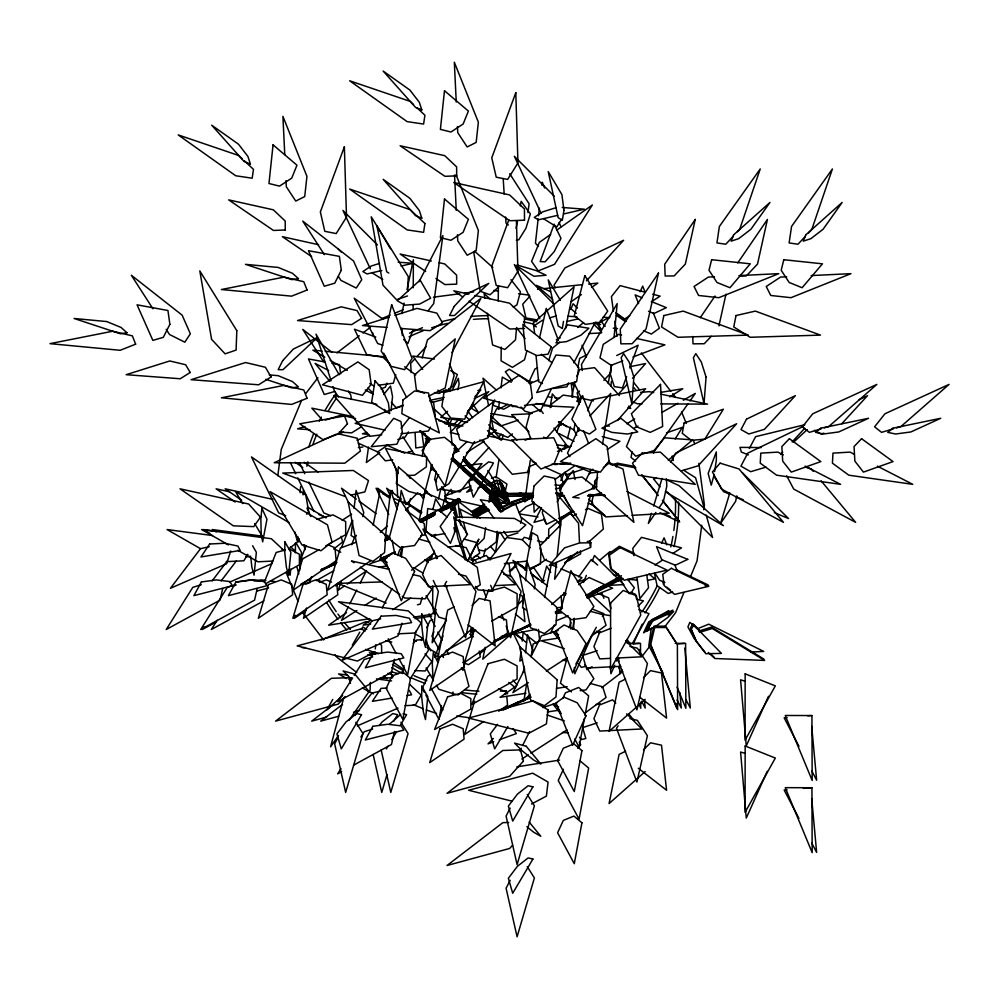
<?xml version="1.0" encoding="UTF-8"?>
<svg xmlns="http://www.w3.org/2000/svg" width="999" height="999" viewBox="0 0 999 999"><rect width="100%" height="100%" fill="white"/><g stroke="black" fill="none" stroke-linecap="round" stroke-linejoin="round"><path stroke-width="1.5" d="M573.701 629.42L573.713 618.618M295.392 552.809L295.442 543.169M413.111 309.615L413.136 304.932M413.236 287.774L413.386 259.703L406.98 289.635M498.226 301.111L498.401 285.689M501.223 347.065L501.073 360.826L512.412 367.357L524.525 359.74L526.91 350.786M548.551 538.261L548.763 529.058L557.529 521.915L559.49 523.938M589.984 545.941L590.109 541.371L587.25 541.433M370.342 682.417L370.092 690.084L349.026 720.341M407.692 291.483L408.241 276.561L371.241 216.783L382.992 285.19L396.528 299.712L407.53 295.954M594.368 488.773L594.78 480.981L597.802 477.51M597.514 471.915L596.353 489.073L633.89 522.34L623.001 468.981L609.115 463.161L603.321 467.544M425.836 532.442L427.697 508.603L439.685 510.776L447.29 517.207M497.165 531.318L496.266 541.957L484.652 550.961L478.484 550.062M551.286 407.142L551.548 404.096L563.149 395.092L577.035 397.115L579.058 404.508M516.558 327.535L515.509 339.835L504.907 349.45L492.607 344.98L487.362 313.286M385.114 540.871L388.611 539.148L388.686 538.199L387.849 537.737L385.214 539.035M433.816 512.45L435.214 513.211L435.077 514.797L422.015 521.653L433.641 515.559M459.403 520.966L459.528 519.53M480.194 514.797L480.332 513.211L478.933 512.45M484.24 504.507L480.432 506.643L482.017 505.794L483.553 506.63L483.391 508.379L481.818 509.228L485.701 507.23M556.53 613.049L560.027 611.326L560.114 610.377L559.278 609.914L555.319 611.863M606.505 586.975L606.643 585.389L605.244 584.627M432.792 585.926L432.629 606.043L434.09 614.048L438.386 591.445L433.304 580.431M611.5 365.209L610.789 372.914L603.846 380.332M614.048 337.5L617.17 303.634L581.455 364.535L582.28 370.554M290.759 569.105L290.147 575.199L288.711 569.979M299.625 570.629L301.473 552.322L296.204 543.106M391.046 410.676L392.545 396.503L390.484 386.089L383.653 394.505M452.097 509.69L452.385 506.855M452.834 502.609L453.134 499.775M403.134 673.226L403.971 665.546M436.426 558.678L436.763 555.619M435.826 609.178L432.18 642.757L446.441 620.454M352.772 520.491L351.111 535.514L355.02 537.899L356.393 535.389M354.096 508.466L356.094 490.434L363.736 512.45L362.862 516.658M391.845 493.444L392.182 490.434L393.194 493.369M400.037 500.961L401.198 490.434L405.794 503.646M538.161 218.806L535.439 243.182L538.436 246.491M538.511 215.759L539.36 208.142M541.908 185.277L542.257 182.23L544.667 187.974M524.038 594.168L522.539 607.692L526.436 610.089M525.524 580.644L527.509 562.624L535.164 584.627L534.29 588.836M523.364 672.352L524.038 666.345M525.524 652.822L527.509 634.802L533.129 650.936M559.403 527.584L560.414 518.431L568.593 512.887M556.468 562.474L554.62 579.245L570.067 556.343M557.142 556.381L561.201 519.792L570.554 513.449L578.521 523.276L579.507 542.357M375.299 648.938L375.811 644.717M421.416 640.509L421.753 637.699L415.347 633.99M499.375 401.648L498.451 409.328L507.892 404.32M501.011 387.837L502.297 377.085L511.251 382.267M520.941 651.835L519.842 661.051L522.539 659.615M522.215 641.083L523.314 631.88M527.959 212.637L529.095 203.808L509.727 173.726M277.809 475.686L281.268 449.388L301.573 400.362M701.76 525.212L697.065 560.801L690.496 576.66M703.796 509.74L704.407 505.094L698.9 463.311M368.506 447.065L366.371 462.512L379.745 452.622M401.348 556.905L402.634 547.639M463.586 456.93L471.391 465.896L471.191 467.32L502.572 494.78L502.947 492.207L500.686 491.346M468.369 462.712L481.143 474.912L480.931 476.486L479.395 476.91L478.171 475.849L488.349 484.927L489.697 486.113L491.383 485.639L491.62 483.903L490.284 482.729L503.009 493.631L501.386 495.529L500.074 495.492L498.913 493.369M525.187 498.788L524.762 501.885L529.62 498.289M525.824 494.155L529.67 466.358L535.439 464.036M572.777 629.083L574.275 618.269M610.789 386.064L611.438 381.431M485.639 527.684L484.115 538.461L477.035 545.491M508.641 503.271L508.978 500.911L507.317 496.116L506.768 500.187L507.804 504.145M425.399 434.178L424.513 435.177L423.364 433.254L424.787 433.628M464.46 468.119L464.26 469.542L462.874 469.917L489.81 494.405M474.488 476.848L474.263 478.421L472.727 478.833M528.284 474.15L530.294 460.264M714.597 471.628L716.358 460.052L716.308 451.923L708.166 473.426L711.251 485.152L714.16 474.525M503.371 510.152C499.238 515.809 497.44 503.996 503.034 508.179M498.663 532.242L495.492 552.135L490.497 546.416M550.112 407.679L552.322 393.918L557.305 399.625M496.041 477.872L499.013 459.44M502.235 439.485L502.984 434.877M526.873 682.504L523.901 700.923L530.144 694.168M531.093 656.405L533.079 644.118L538.411 641.495M608.266 383.566L610.002 372.814M602.559 444.08L610.739 393.419L589.934 415.921M563.498 321.416L562.325 328.571L558.154 325.899L548.239 279.87L560.389 300.337M611.513 364.672L610.052 373.339L614.298 386.588L622.452 387.887L626.623 376.511M632.042 451.748L631.043 457.48L635.564 460.989M542.832 510.052L542.32 512.862L546.453 524.325L555.881 519.817M508.416 503.946L508.978 500.911L508.141 498.688M516.096 228.409L517.507 220.891M520.304 205.869L521.141 201.348L530.357 213.936L525.936 228.284L518.756 239.822L516.308 240.135M415.821 631.218L407.642 674.824L399.026 658.803M441.496 705.731L438.936 719.367L425.886 695.117M452.497 695.117L453.071 692.095M525.124 570.417L532.192 532.717L537.437 535.689L541.008 549.338L540.384 564.048L529.283 568.681M593.181 495.479L591.558 504.133L605.756 516.908L627.422 515.634M584.427 718.431L579.07 747.002L574.762 738.998M584.989 715.421L588.661 695.866L578.621 687.474L565.372 692.869L562.774 698.476M299.325 538.848L298.751 541.87L297.777 536.538M575.062 423.701L573.876 429.732L576.71 435.302M373.127 525.249L379.52 493.981M419.155 520.779L424.937 492.495L455.656 505.519L450.999 509.64M485.202 647.277L482.767 659.178L511.875 633.391M565.546 328.559L574.063 286.863L533.304 322.977L534.64 333.429M571.778 397.04L574.825 382.155M577.859 367.257L579.695 358.329L586.126 355.169M544.555 597.427L551.248 564.672L556.83 567.032M401.86 313.586L404.096 303.109M653.646 453.246L654.308 450.224L664.56 437.799L692.644 439.91L668.231 460.289M436.338 471.453L434.54 479.657L436.551 481.68M593.681 488.923L595.179 482.092M718.918 325.899L725.961 294.23M736.825 495.854L735.576 501.461L720.529 523.476L729.819 492.944M438.449 499.2L440.809 488.748M539.46 338.261L546.216 308.366L558.391 340.347M222.69 588.536L220.055 600.124L166.221 629.507L192.77 587.387L201.249 584.69M257.205 588.536L254.57 600.124L200.737 629.507L227.285 587.387L235.764 584.69M394.443 659.265L391.483 672.302L337.65 701.685L352.585 677.984M394.443 731.443L391.483 744.48L353.796 765.047M653.558 627.572L649.924 643.306L676.847 708.279L676.822 703.646M457.754 389.735L459.128 384.016L458.316 378.284L452.01 390.522M505.157 491.57L506.955 484.09L495.829 476.635L491.471 478.296M422.077 455.981L427.135 436.725M432.13 464.535L423.164 498.613L419.892 493.556M432.904 509.203L435.639 498.826L442.17 508.953M434.515 537.35L435.302 534.39M442.32 507.717L444.655 498.826L452.01 510.214M483.441 556.281L485.389 548.876M464.922 662.974L462.974 670.379L461.338 667.856M471.94 636.313L473.501 630.381L471.053 628.458M529.12 539.61L532.629 526.273L521.615 517.582M564.647 449.138L565.821 444.692M567.382 438.773L570.491 426.923M542.382 582.38L546.665 566.083L550.749 572.415M589.547 473.813L590.709 469.368M590.709 494.58L582.529 525.686L559.64 490.259L567.482 478.983L582.03 476.998L593.056 485.689L592.27 488.648M567.07 658.004L560.439 683.191L571.465 691.882M343.644 698.126L330.594 746.815L338.499 735.464M502.285 506.868L495.504 495.104L492.719 493.456L491.096 493.893L489.473 496.703L489.935 498.301L499.488 510.751M520.879 494.655L521.266 493.181L504.52 493.494L504.483 495.991L505.494 496.828L507.767 495.991M520.566 523.251L521.69 519.118L515.859 504.695L512.774 504.27M395.779 374.675L393.356 383.191L378.296 385.252M494.605 399.825L493.056 405.232L503.621 409.253L511.688 404.832M422.19 597.377L420.254 604.108L417.42 604.795M502.897 510.814L500.624 511.638L499.225 509.465L500.624 507.28L502.897 508.116M507.729 495.804L505.519 496.378L504.095 494.655L505.494 492.47L507.767 493.306M386.938 774.774L381.755 792.419L373.151 754.495M422.115 358.029L427.51 339.847L480.869 298.414L451.935 352.585M400.137 554.807L402.547 546.703M302.797 558.216L293.194 590.172L336.139 560.789L334.977 547.764L328.384 544.979M295.279 615.347L294.405 618.269L305.856 610.439M306.506 608.016L303.421 618.269L337.774 594.767L336.85 584.34M340.921 581.455L338.311 590.172L344.618 585.851M474.225 630.394L464.622 662.349L507.554 632.979L506.406 619.942L498.489 616.608M474.662 701.123L464.622 734.527L483.566 721.565M408.941 503.983L410.589 498.501M651.448 513.299L648.351 523.476L655.868 512.462M653.658 506.018L662.062 478.396M548.701 360.627L552.559 348.089L559.727 342.195M230.719 550.998L226.623 563.723L170.429 588.299L200.549 548.651L209.228 546.703M272.64 560.901L271.728 563.723L229.595 582.155M402.135 623.176L398.052 635.901L341.858 660.476L371.978 620.841L380.656 618.893M397.627 555.519L399.588 550.087L401.885 546.965M430.669 559.602L432.629 554.158M569.055 627.709L571.016 622.265M532.892 497.664L513.873 504.657L501.86 511.188L499.65 510.614L499.65 508.304L512.087 501.723L532.854 494.78M503.284 509.465L501.86 511.188M629.757 367.982L638.099 345.229L616.733 355.519M508.853 219.805L491.77 266.109L496.228 285.452L507.629 287.7L517.944 271.253L516.408 220.854M412.999 329.882L407.867 343.531L403.646 339.423M264.285 582.292L276.174 552.459L284.915 550.087M305.969 546.103L300.349 560.189L319.018 549.675M309.39 582.292L311.663 576.61M341.496 547.502L352.16 520.741M351.636 544.692L354.445 537.649M443.069 636.001L434.577 657.317L438.611 655.057M473.464 628.146L471.778 632.367L475.774 630.119M484.69 599.962L488.049 591.508L504.445 587.075L517.107 593.756L517.107 606.843L491.783 621.103M387.013 383.129L385.352 387.212L381.006 388.936M570.766 309.453L573.089 303.771L577.434 308.092M472.052 563.411L473.164 560.689L486.201 555.494L490.559 559.802M556.793 431.818L559.565 425.012M632.217 432.53L626.46 446.59L635.701 456.143L655.144 450.224L688.174 403.521M583.466 582.454L586.363 575.362M592.157 561.176L594.467 555.494L623.851 584.615L607.305 585.439M683.928 592.519L675.574 612.712L665.122 626.336M587.599 410.726L592.245 399.612L645.604 388.723L617.382 420.567M425.237 446.141L428.571 438.286M530.082 465.684L527.247 472.365L512.312 474.275L483.429 441.658M576.848 376.261L579.695 369.58L594.617 367.669L619.38 395.616M568.668 382.904L566.92 386.8L552.822 388.536M591.995 635.464L574.837 673.763L574.313 667.607M614.747 665.247L610.926 673.763L610.277 666.071M616.645 661.001L617.919 658.154M621.865 669.505L619.954 673.763L619.293 666.071M633.291 643.968L642.182 624.113M768.493 696.291L746.265 745.941L740.584 679.819L745.029 681.168M767.232 771.315L746.265 818.119L740.584 752.01L745.029 753.346M640.147 291.708L642.682 286.114L644.917 291.72M578.896 427.934L567.482 453.121L569.905 456.668M560.826 480.444L563.998 473.451M545.504 540.621L546.778 537.824M661.525 543.419L664.06 537.824L666.857 544.855M528.471 382.979L534.964 368.968L537.612 367.894M426.785 627.697L430.032 620.691L432.692 619.617M433.866 631.892L431.918 636.101L439.098 649.45M422.265 688.386L427.972 676.061L430.631 674.974M550.511 633.291L554.408 624.899M563.424 769.255L558.229 780.456L579.07 819.18L588.661 768.056L579.745 760.589M438.636 474.662L435.527 481.281L437.525 490.472L448.788 483.853L474.55 441.546M430.369 427.135L428.496 431.019L400.986 433.728M551.161 389.21L544.305 403.421L524.438 405.382M585.601 480.781L589.335 473.026L598.501 472.115M482.892 486.076L483.566 484.715L495.891 496.066M348.401 606.63L341.458 620.491L356.905 610.526M349.8 603.858L356.743 590.009M360.214 583.079L366.471 570.616M450.237 422.502L452.172 418.656M382.23 608.016L391.958 588.623M524.7 669.118L512.887 692.669L528.321 682.704M530.944 656.643L541.371 635.864L558.141 630.406M519.83 750.998L521.216 748.226M522.614 745.454L529.557 731.593M501.948 511.575L502.897 509.702M561.101 495.716L561.65 494.655M467.445 561.088L478.858 539.123L467.857 561.438M447.564 422.452L449.625 418.431M491.833 591.021L511.063 553.496L472.639 563.973M541.57 507.592L534.015 522.34L544.355 519.517M419.056 281.706L442.882 235.552L433.716 303.534L428.171 310.764M338.062 737.287L334.653 743.868L345.666 792.419L362.962 733.591L355.844 722.265M540.284 411.026L543.031 405.719L573.863 407.23L546.116 438.611L543.656 437.1M510.164 808.141L506.081 816.046L517.095 864.61L534.39 805.768L527.272 794.455M510.164 880.331L506.081 888.223L517.095 936.787L534.39 877.946L527.272 866.633M670.791 462.237L675.611 453.121L736.675 423.738L698.039 465.859L681.281 470.866M749.362 448.464L755.606 436.65L804.782 424.725M573.788 362.824L595.329 322.128M557.167 501.91L562.262 492.594M575.911 663.935L596.328 627.272M602.385 616.408L603.896 613.698L592.407 609.103M618.756 668.006L620.267 665.297M632.367 643.568L649.013 613.698L638.96 609.677M332.742 699.45L326.91 709.827L342.669 695.554M352.31 645.154L359.777 632.167M361.263 629.57L362.762 626.972L366.72 629.445M247.515 554.52L243.868 560.789L226.348 561.65M630.769 593.718L634.303 587.712L627.547 579.295M393.706 721.253L397.59 714.672L392.782 713.561L382.08 721.952L379.37 725.536M386.401 748.9L387.949 746.265M391.845 739.685L396.503 731.78M400.387 725.199L406.605 714.672L403.009 713.835M507.879 726.523L494.667 748.9L490.309 733.915L497.564 724.35M615.609 465.671L617.12 463.136L635.139 466.57M616.395 467.033L617.906 464.498L635.926 467.932M446.353 423.663L447.864 421.203L433.916 408.878M675.199 438.936L682.379 427.322L666.495 432.917M561.538 219.33L556.78 226.96L543.743 218.868M336.501 562.412L321.241 570.042L335.926 563.786M321.753 570.254L321.616 569.343M456.418 500.511L457.904 498.551L459.19 498.801L460.464 501.173L459.965 502.385L457.567 502.734L456.293 500.362L457.03 499.525L459.253 498.988L460.164 499.812L459.727 502.01L445.729 509.228L459.727 502.01M203.971 626.873L202.31 629.507L215.772 622.152M217.133 620.292L211.326 629.507L263.823 600.861M354.233 675.361L364.198 659.565L372.677 656.867M340.959 768.593L337.65 773.863L341.683 771.653M360.876 737L364.198 731.743L372.677 729.045M467.045 412.987L473.588 402.672M410.139 678.87L428.484 650.187L426.261 639.435M408.454 431.93L405.045 437.162L397.777 439.647M521.266 493.181L519.48 493.181L518.518 494.655L519.48 496.116L521.266 496.116L505.519 496.378M523.938 497.102L523.064 498.439L511.126 503.196L499.225 509.465M533.291 493.319L532.417 494.655L504.095 494.655M556.53 494.393L560.839 494.592L561.463 493.656L555.756 493.331M247.802 554.383L246.066 556.967L250.599 556.218M446.69 581.43L445.042 583.903L465.497 637.687L475.974 591.358L465.959 576.023L458.479 574.225M618.119 725.786L616.458 728.259L636.925 782.042L647.402 735.714L637.387 720.379L629.907 718.581M700.274 317.645L715.034 296.016M737.749 262.937L767.432 219.443L757.517 264.073L747.327 274.862M659.215 507.579L663.398 501.461L666.82 486.051L666.408 478.871M689.959 400.999L695.316 393.419L683.304 400.249M453.446 510.102L455.244 507.579L457.48 517.345M578.696 576.86L591.258 559.527L597.677 565.072M490.147 495.779L489.473 496.703L499.038 509.465M212.163 580.869L227.223 561.051M221.191 580.869L236.251 561.051M471.64 478.608L468.931 482.192L473.289 497.177L493.494 462.949L488.686 461.85L477.984 470.229L473.464 476.211M355.032 715.321L371.978 693.019L380.656 691.071M389.298 724.35L400.624 714.497M305.619 393.756L317.969 377.659M642.307 656.043L649.912 646.141M489.572 559.69L506.793 537.537L522.202 539.697L530.244 547.789M615.834 466.096L617.744 463.636L610.239 464.485M522.265 539.785L524.2 537.337L531.605 539.285M401.086 428.246L409.515 417.594M530.019 384.078L531.893 381.705M510.289 571.453L517.782 561.975M387.849 537.737L386.988 538.199L388.923 538.161L387.749 539.61L390.497 538.236M445.217 496.565L450.099 490.546M666.221 613.748L668.806 610.614L648.738 621.853L643.581 632.829L648.101 629.695M435.789 609.665L431.793 614.298L413.474 617.195M577.697 748.239L580.694 744.767L579.245 742.195M448.613 426.323L450.624 424.038M474.825 396.753L480.869 389.922L477.822 390.547M618.381 394.23L627.459 383.991M632.492 378.309L645.604 363.524L630.357 366.633M529.882 296.228L522.727 304.171L525.961 317.944L537.612 320.005M345.117 696.515L338.249 704.095L275.612 721.128L331.406 678.309L349.013 677.697L350.499 683.316M512.612 845.204L509.677 848.451L447.04 865.496L502.834 822.664L508.703 822.464M586.438 280.869L623.626 240.284L564.897 267.944L553.995 285.252L555.219 287.887M780.656 454.47L782.741 452.197M792.145 441.958L804.67 428.296M841.782 423.713L867.544 395.641L859.165 399.662M414.81 358.928L410.651 363.424L411.151 372.577M416.883 356.68L426.248 346.553M472.277 465.571L488.923 447.564M498.276 437.437L501.398 434.053M578.496 403.097L580.581 400.849M413.299 643.269L416.233 640.097L423.389 639.622M733.229 236.288L725.761 244.243L716.945 242.919L719.38 226.461L760.227 168.956L739.635 229.483L737.499 231.756M805.419 236.288L797.951 244.243L789.123 242.919L791.558 226.461L832.404 168.956L811.812 229.483L808.616 232.892M711.251 336.338L704.245 343.743L693.019 343.831L692.732 336.463M606.168 464.922L609.14 461.813L612.287 465.134M470.891 487.824L466.658 492.145L472.315 490.097M493.331 738.473L488.036 743.868L493.693 741.807M668.131 614.972L672.889 610.152L651.922 619.592L645.816 630.069L649.412 628.021M405.981 504.595L417.844 492.619M539.572 506.768L534.178 512.212L533.653 501.685M560.064 486.101L563.299 482.829L560.414 475.586M540.309 545.554L560.801 524.875M491.808 483.166L493.906 481.068L496.765 480.294L499.587 481.118L501.673 483.204L506.181 492.532M492.957 485.876L494.905 483.928L497.564 483.216L500.199 483.978L502.147 485.926L504.982 497.365L503.883 502.035L497.589 497.752L498.464 496.003L496.128 492.345L492.145 492.307M497.19 491.146L495.367 492.969L493.918 488.711M504.408 502.547L506.768 500.187L505.007 496.016M451.56 431.031L461.663 420.991M472.065 605.469L479.145 598.438L490.072 600.836L495.167 645.903L468.094 624.85M518.181 604.47L524.25 598.438M637.936 606.331L643.456 600.836L636.625 599.338M643.493 677.647L650.561 670.616L661.5 673.014L666.595 718.081L639.522 697.027M643.493 749.824L650.561 742.794L661.5 745.192L666.595 790.259L638.286 768.256M458.841 419.655L454.408 423.801L450.799 423.788M467.732 411.351L488.811 391.633L474.125 398.676M453.359 454.283L467.07 441.57M793.506 442.282L807.217 429.595M498.513 287.113L490.022 294.792L480.182 291.221L473.651 251.686M380.257 532.342L387.25 526.148M405.881 509.64L410.539 505.519L393.781 498.414M576.635 401.273L580.132 398.176M472.589 628.234L437.649 659.178L447.689 610.052L454.12 606.893M564.922 563.086L577.734 551.735M588.211 542.457L603.359 529.045L601.448 514.11L588.074 508.429L585.501 509.69M479.557 654.02L485.389 648.863M551.685 604.52L565.659 592.145M577.31 581.83L581.967 577.697L561.026 568.818M645.179 699.387L609.078 731.368L619.118 682.23L625.549 679.07M645.179 771.565L609.078 803.546L619.118 754.407L625.549 751.248M447.577 411.313L440.721 417.307L462.137 420.729M519.218 512.699L526.073 506.718L533.891 503.234M599.912 560.077L609.927 551.648M577.647 327.46L583.628 322.552M288.636 549L297.527 541.995L294.855 531.992M333.753 549L342.645 541.995L341.121 536.276M457.842 695.104L468.956 686.35L464.373 669.205M336.975 352.897L359.265 335.789M362.974 332.942L370.404 327.247M333.541 704.37L311.7 721.128L326.611 717.07M342.557 704.37L320.729 721.128L338.624 716.258M601.735 687.687L622.789 671.54M349.126 679.482L351.411 677.734M512.412 433.878L507.779 437.387L493.893 431.568M579.52 391.133L577.085 392.932L580.057 402.272M411.526 570.179L434.64 553.121L433.791 550.449M555.157 479.433L561.238 474.937M471.228 559.403L479.745 553.121L476.348 542.445L463.973 539.085M591.47 636.076L606.056 625.299L602.672 614.635L590.284 611.263M585.389 712.749L606.056 697.477L602.672 686.812L590.284 683.453M429.67 558.653L431.98 556.992M592.907 469.193L589.447 471.703L576.361 466.146M489.597 484.04L488.349 484.927L500.349 495.129L502.572 494.78M550.686 234.403L539.323 242.42L531.593 261.363L538.236 270.904L554.57 264.31L592.357 204.982L557.005 229.945M490.721 497.752L489.935 498.301L499.975 511.238M381.118 558.878L395.08 552.435M346.491 612.674L328.584 625.187L369.792 618.656M370.779 619.817L363.099 625.187L370.729 623.975M516.645 685.751L500.012 697.364L525.961 693.244M571.278 301.611L581.406 294.543M591.533 287.475L597.852 283.067L588.586 284.016M370.654 560.789L327.709 590.172L340.372 548.051L356.306 542.207M335.602 585.851L340.647 582.392M347.153 584.128L366.096 571.166M498.726 711.201L507.554 705.157L506.793 696.465M388.099 444.83L377.672 451.935L358.316 443.169M566.296 446.353L561.55 449.587L557.355 447.677M574.587 465.909L561.55 474.787L544.767 467.182M542.107 582.017L544.48 580.407M578.683 584.64L589.11 577.534L612.612 588.174L587.35 598.214M542.682 320.142L534.278 325.674L536.363 326.885M306.506 514.123L308.866 512.574L305.806 495.079L251.498 456.943L278.634 512.874L285.714 515.734M342.145 520.317L351.611 514.123M474.375 588.623L480.294 584.752L477.222 567.257L422.927 529.12L437.175 558.478M629.732 315.759L624.675 319.031L615.908 312.924M651.248 301.86L660.102 296.141L652.697 294.193M487.462 436.026L496.328 430.307L490.397 428.746M466.508 452.734L484.215 441.283L479.77 440.122M364.623 605.544L376.198 598.064M607.305 449.463L619.967 441.283L602.185 436.613M392.707 609.69L410.726 598.064M509.14 571.016L516.733 566.108M530.032 569.929L546.478 559.303M654.919 565.022L662.512 560.114M672.627 553.583L681.48 547.864L641.483 537.337L632.792 548.351L633.791 555.631M546.341 671.078L566.933 657.779M521.89 759.04L528.321 754.882M530.894 753.221L566.933 729.957M513.311 307.143L516.945 304.857L520.429 291.733L510.951 279.72M361.613 426.623L351.636 432.892L339.273 431.968M626.848 423.813L634.652 418.918M669.742 396.89L682.742 388.723L661.388 392.27M500.661 511.188L512.087 504.657L532.854 497.24M419.543 520.342L458.091 498.963M633.94 428.309L637.936 426.036M661.962 412.375L677.971 403.284M585.689 595.516L621.403 575.699M325.686 545.929L345.691 534.665L345.679 521.578L333.017 514.897L316.633 519.33M265.834 583.628L299.413 564.722L299.413 554.258L289.285 548.913M300.587 584.378L311.326 578.334M385.464 537.662L388.136 536.163M316.321 580.606L333.791 570.766M445.329 651.273L470.841 636.9L470.841 629.42M484.715 504.283L471.128 511.763M488.773 501.998L491.483 500.474M457.03 499.525L444.343 506.643L445.916 505.794L447.465 506.63L447.302 508.379L440.509 511.938M489.323 501.66L491.858 500.237M619.58 576.685L615.771 578.821L617.345 577.971L618.893 578.808L618.731 580.556L617.157 581.406L622.327 578.746M419.43 521.753L435.214 513.211M586.85 596.141L621.428 577.447M432.392 513.224L420.879 519.542L422.177 518.856L423.439 519.53L423.314 520.966L420.641 522.402M473.663 515.322L477.497 513.224M603.808 585.402L592.307 591.72L593.606 591.033L594.867 591.708L594.742 593.144L586.738 597.452M473.751 515.297L487 508.016M499.512 492.107L501.723 491.745M564.722 562.587L580.631 553.883L580.444 550.836M503.958 497.914L504.982 497.365L501.673 483.204L506.081 493.344M439.298 511.013L460.164 499.812M380.519 559.902L389.473 555.731M472.664 512.475L483.553 506.63M475.099 516.021L488.499 508.828M530.419 624.612L494.18 641.008M493.981 641.62L530.357 625.337M555.357 612.787L560.352 610.339L558.416 610.377L559.278 609.914M518.768 701.723L501.248 709.902L530.419 696.79M586.738 669.63L592.132 666.72M374.975 651.748L357.442 661.051L297.153 645.878L361.276 628.808L365.11 631.031M531.568 803.983L546.391 796.103L548.064 782.055L532.704 773.164L468.568 790.246L512.287 801.235M499.188 407.48L496.603 408.866L491.058 420.242L500.761 426.036L518.194 420.142M472.527 514.085L486.163 506.955M477.572 516.158L489.498 509.927M593.443 593.843L622.877 578.433M610.002 317.045L597.827 323.414L600.624 324.613M510.039 570.891L512.749 569.467M558.416 610.377L562.499 608.241M445.941 389.897L438.986 393.444L434.453 392.557M450.112 387.774L452.884 386.363L457.33 374.513L450.724 370.641M504.532 506.393L500.661 507.729M429.757 395.604L445.192 388.024L455.244 338.886L414.473 375L416.383 389.935L424.413 393.331M556.306 339.797L560.164 337.899M386.426 539.385L388.923 538.161M572.639 516.008L576.498 514.11M384.702 540.122L388.686 538.199M556.131 612.312L560.114 610.377M803.296 426.411L747.789 453.121L740.908 466.146L750.674 471.703L766.021 467.107M384.627 541.046L388.611 539.148M395.167 551.785L380.032 558.978M558.578 518.531L572.065 512.075L558.603 495.891M530.506 623.963L515.584 631.668L530.119 624.875M556.043 613.224L560.027 611.326M530.506 696.141L504.483 708.978M566.308 561.326L570.454 559.378L570.304 556.368M527.347 698.351L530.119 697.052M380.719 558.616L383.429 557.355M381.543 558.878L389.335 555.257M494.393 640.896L518.768 629.532M525.973 699L515.584 703.845L531.081 697.215M321.353 569.492L336.875 562.262M530.357 697.514L505.681 708.878M383.354 558.603L386.113 557.33M589.847 495.204L587.574 495.866L602.222 495.204L589.035 494.542M518.693 630.794L531.081 625.037M335.976 434.265L274.201 462.724L344.792 463.199L360.402 451.098L357.18 438.211L337.387 433.616M322.128 569.555L335.689 563.299L321.241 570.042M379.92 559.54L383.991 557.667L381.218 559.54M493.556 641.733L519.33 629.845L493.444 642.282M503.046 709.54L519.33 702.022L503.109 710.077M322.028 570.104L335.614 563.898M596.728 486.763L572.752 497.327L579.158 498.039M357.305 725.898L398.052 708.091M381.556 318.693L390.197 315.11M394.53 313.311L403.184 309.727M321.129 640.009L365.834 621.653L368.843 622.052M530.594 383.254L538.886 379.87M556.343 620.691L568.281 615.834M697.727 628.658L708.728 624.175L763.673 651.423L751.236 652.035M356.98 440.184L369.618 435.164M558.853 425.686L563.061 424.013M525.037 440.234L530.656 438.012M557.442 451.448L571.49 445.879M474.288 556.643L477.185 555.494L480.444 558.728M563.461 594.805L566.271 593.693M611.063 628.246L599.475 632.866L593.93 646.465L599.775 658.89L610.302 658.366M515.172 501.211L532.892 495.167M452.397 459.016L453.509 458.578M403.134 405.157L355.169 423.401L385.065 430.157M339.148 433.791L343.506 432.13M622.739 360.889L611.113 365.309L599.987 357.854L603.234 344.38L618.568 334.378L621.553 335.052M632.916 357.018L664.897 344.855L636.5 338.424M444.955 495.991L471.116 486.038M305.944 584.053L310.19 582.492M320.629 581.98L326.298 579.907L331.568 582.117M477.972 488.036L493.543 482.38M499.363 739.76L516.346 733.591L513.174 728.558M403.409 405.631L396.528 407.979L391.321 402.397M583.94 468.881L566.296 474.787L564.922 472.252M601.423 492.819L590.546 496.003M628.383 579.957L631.268 579.008M672.602 592.032L668.244 593.468L657.105 585.701L654.682 574.512M369.942 563.686L386.713 558.229M542.769 707.592L556.743 703.046M578.409 581.693L585.402 579.432M583.241 655.232L597.215 650.711M583.241 727.409L597.215 722.889M385.527 356.318L382.58 357.267L366.695 354.595L354.47 329.22L375.799 337.05M233.092 586.038L235.926 585.139M517.957 532.879L507.292 536.263L503.696 531.406M556.368 207.567L542.682 211.875L534.278 217.395L538.449 219.817L557.679 215.347M379.47 263.424L371.253 266.009L362.849 271.528L367.02 273.951L381.818 270.517M388.986 317.22L362.462 325.562L387.025 327.41M394.88 315.359L416.983 308.404L436.825 313.124L442.507 322.814L430.032 330.657L400.849 328.459M549.525 317.982L556.368 315.834M304.845 426.536L297.577 428.821L309.927 429.757M325.199 420.129L341.196 415.097L355.632 418.519M366.883 432.442L362.462 433.841L368.594 434.303M698.701 631.081L711.475 627.135L763.835 659.065M699.487 632.442L712.262 628.496L764.622 660.426L714.872 658.503L708.303 652.509M821.328 428.771L809.39 432.367L802.409 426.823L812.749 413.786L876.872 384.403L828.783 426.523L824.3 427.872M893.506 428.771L881.568 432.367L874.587 426.823L884.927 413.786L949.05 384.403L900.961 426.523L896.49 427.872M823.838 433.154L821.003 434.016L814.485 430.307M334.727 391.483L324.275 394.505L308.491 358.966L324.663 361.938M656.393 478.196L653.558 478.983L660.027 486.875M463.061 459.952L468.706 466.733L469.805 467.694L471.191 467.32L463.411 458.216M432.43 402.36L442.782 399.55M569.48 512.662L573.913 511.451M353.534 712.2L359.503 710.576M453.071 461.038L454.295 460.714L454.483 459.44L495.516 494.967M533.541 495.604L523.064 498.439L523.938 499.762L525.561 499.762L524.4 499.163M491.121 499.488L492.182 499.213M256.78 591.058L268.619 587.999M705.082 585.639L708.066 584.927L676.098 569.605M563.611 213.973L584.328 209.166L562.175 207.467M401.061 266.046L412.899 263.299L398.126 262.163M566.57 321.553L578.409 318.806M350.686 495.154L364.897 491.908L368.494 480.581L353.284 470.467L282.742 473.076L345.005 496.453M430.557 400.187L444.28 397.39M501.161 636.438L536.226 629.283M647.539 580.369L654.994 578.896L648.975 574.013M431.418 535.901L444.767 533.603M391.995 698.064L372.39 701.323L381.056 688.361L387.063 688.061M407.068 695.554L411.6 694.804L409.353 690.421M384.99 535.801L387.762 535.364M420.891 535.589L425.062 534.927L424.238 523.651L405.706 510.027M431.493 535.589L435.651 534.927M556.418 607.991L561.962 607.105L561.151 595.829M414.91 618.656L431.705 615.996M556.493 688.411L567.17 686.713M516.795 766.882L559.54 760.102M555.494 488.761L561.026 487.912M378.833 567.17L386.413 566.008M425.824 559.989L428.858 559.527M470.941 559.989L473.976 559.527L476.111 561.376M559.353 637.961L541.158 640.746L564.373 648.738M594.218 632.642L600.287 631.718M547.227 711.987L559.353 710.139M595.741 704.582L600.287 703.895M408.116 451.91L412.487 451.323M448.064 547.127L459.702 545.529L467.544 534.253L458.553 520.342M237.5 581.955L252.372 579.907L261.376 580.993M253.958 580.931L261.401 579.907L265.896 580.444M555.894 613.573L561.713 612.774M580.194 690.684L586.013 689.884L593.856 678.608L584.865 664.697M433.466 297.19L459.765 293.731M464.41 293.119L473.688 291.895M381.73 434.79L369.78 436.313L333.678 395.554L376.848 404.383M358.404 447.589L362.887 447.015M392.782 459.877L385.314 460.826L377.06 451.511M487.937 558.379L490.759 558.029M457.967 466.346L482.005 463.636L459.99 491.933L444.58 489.772L441.57 486.738M504.32 563.636L526.848 561.088M537.562 289.273L540.646 288.948M543.743 288.636L582.392 284.653M551.635 464.31L570.641 463.149M512.212 406.593L516.795 406.143M464.66 422.202L467.719 421.903M654.17 627.971L651.273 628.209L648.813 645.654L662.936 672.777M633.391 643.893L639.298 643.393M678.508 643.893L684.415 643.393M787.1 717.582L784.153 717.831L798.975 746.315M807.779 715.821L810.726 715.571M787.1 789.759L784.153 790.009L798.975 818.493M803.346 788.386L810.726 787.749M640.534 392.382L649.25 391.645L653.733 392.607M632.067 515.359L669.205 513.174L626.96 491.508M560.289 464.273L570.554 463.736M588.923 333.566L600.961 332.967M531.156 413.723L511.6 414.697L529.008 431.955M494.517 585.664L515.584 584.615L501.436 570.591M616.321 658.066L641.895 656.793L625.574 640.609M586.238 668.056L620.841 666.333M714.497 276.785L708.378 277.073L694.055 286.501L698.588 295.479L718.793 297.69L778.795 273.651L738.985 275.587M786.675 276.785L780.556 277.073L766.233 286.501L770.778 295.479L790.971 297.69L850.973 273.651L811.176 275.587M272.552 561.076L257.954 561.8L237.824 550.274M397.777 633.828L415.297 632.979L421.128 622.926L408.254 610.913L338.524 601.735L372.053 620.928M405.082 705.656L415.297 705.157L421.128 695.104L409.328 684.09M407.142 475.536L414.61 475.199L426.348 466.87L426.623 456.768L385.564 448.439L398.264 473.139M302.372 647.702L305.419 647.552M524.5 328.446L509.765 328.996L469.055 301.223M380.706 677.859L385.102 677.697M379.458 678.209L392.657 677.747M554.482 464.523L557.355 464.423M382.33 581.905L337.824 583.379L386.163 603.071M526.935 381.056L530.007 380.994M519.48 496.116L533.291 495.979M559.802 495.716L564.223 495.679M589.835 495.417L594.492 495.367M605.257 495.704L600.324 495.204L603.733 494.68M740.321 275.986L746.303 275.936M505.519 492.919L506.73 492.919M588.598 495.204L604.907 495.204M513.873 501.723L512.087 501.723L511.126 503.196L512.087 504.657L513.873 504.657L513.823 503.683M653.895 626.148L665.509 626.173L676.598 643.368M675.237 643.344L685.614 643.368L685.863 708.279L677.085 687.1M627.172 643.344L640.509 643.368L640.546 654.195M642.12 403.783L637.437 403.758L633.341 402.21M660.826 403.883L707.617 404.133L661.226 394.218M761.363 447.577L739.959 447.365L741.395 452.085L748.401 454.895M519.48 493.181L533.404 493.306M455.656 517.057L514.46 518.431L525.836 524.887L518.868 531.206L498.476 532.942L455.307 519.605M502.622 502.547L505.457 501.023L504.308 498.801M458.666 502.572L456.593 501.723M564.472 495.641L561.463 495.529L560.839 494.592M559.79 495.429L562.599 495.529M414.985 670.591L425.199 670.978L431.893 661.475L425.025 653.846M562.499 660.327L566.87 660.576M562.499 732.504L568.331 732.829M555.556 493.256L562.599 493.656M605.194 425.774L609.477 426.061M603.084 317.232L609.278 317.682M425.424 438.573L428.496 438.811M568.081 316.183L576.947 316.87M554.77 484.94L562.362 485.576M490.309 590.896L478.146 589.872L475.449 586.388M322.115 351.011L312.887 350.162L324.8 357.142M325.199 351.286L382.155 356.531L389.585 363.474M269.28 374.862L278.197 375.699L292.507 381.593L298.439 386.9L291.808 387.899L265.771 379.308M613.261 328.184L617.519 328.634M628.983 579.308L637.487 580.207M270.392 580.993L274.887 581.543M493.806 290.472L498.451 291.084M518.568 293.731L529.408 295.155M262.238 536.138L212.213 529.557L216.234 531.855M215.309 531.156L203.184 529.557L209.89 533.391M212.575 535.539L167.095 529.557L200.624 548.751M347.615 675.112L338.524 673.913L346.566 678.521M376.423 678.895L391.583 680.893M436.551 713.398L426.248 710.002M456.668 716.046L470.604 717.881M434.415 359.041L412.787 356.056L422.677 369.43M548.738 396.953L551.835 397.377M554.92 397.814L559.552 398.451M556.655 444.78L567.469 446.266L553.995 428.022M492.694 501.486L480.344 499.787L493.818 518.019M500.424 502.559L509.69 503.833M438.836 420.729L462.924 426.073M536.201 403.509L551.361 405.919M519.605 513.948L537.962 516.883M490.771 413.574L515.334 417.532M602.559 614.41L610.227 615.646M516.908 264.96L536.126 270.554L546.078 275.262L534.003 276.273L516.87 266.071M332.018 363.286L339.373 364.635L340.659 373.863M502.684 502.734L505.082 502.385L505.581 501.173L504.37 498.988M583.079 398.688L593.506 400.824M627.747 407.829L630.731 408.429L628.671 406.106M488.124 435.951L513.436 441.121M353.534 416.683L311.838 408.154L322.153 419.805M455.794 545.529L466.208 547.664L473.164 561.813M431.356 260.964L400.112 254.021L425.699 271.478M438.798 262.625L444.755 263.948L456.618 275.15L456.68 284.141L444.892 284.578L435.939 278.471M318.556 244.718L282.367 236.676L311.626 256.631M468.881 294.156L453.796 290.809L462.699 296.878M474.912 295.492L509.59 303.209L524.425 317.207L524.475 325.637M272.902 499.4L225.125 488.811L241.633 500.274M229.545 491.783L216.109 488.811L235.14 502.035M388.761 569.255L351.436 560.988L353.983 562.749M412.649 574.55L420.117 576.211L431.893 589.298L425.199 598.801L404.757 598.014L402.222 596.253M385.776 640.784L391.745 642.095M445.03 497.764L456.993 500.474M459.977 501.148L482.392 506.218M593.468 323.226L597.964 324.3L601.298 329.408M613.361 574.575L619.343 576.023L621.853 579.857M503.596 574.225L511.076 576.023L521.078 591.358L510.601 637.687L506.181 626.061M629.907 646.403L637.387 648.201L647.402 663.536L636.925 709.864L617.02 657.542M444.443 423.439L459.465 427.147M369.393 652.709L375.424 654.22M367.907 654.607L372.427 655.744M645.292 292.245L620.104 285.614L611.413 296.628L613.398 311.188M460.764 420.941L466.695 422.502M450.149 432.317L459.028 434.665M537.524 540.846L543.456 542.407M488.499 589.735L491.458 590.521M418.856 539.085L429.87 542.082M391.171 671.715L398.476 673.713M387.999 673.314L390.921 674.113L392.857 676.485M532.317 413.299L524.837 411.176L520.929 407.005M806.867 467.632L811.25 468.981L813.223 471.353M303.534 544.93L306.443 545.829M282.043 549.4L284.952 550.299M446.166 619.343L438.861 617.107L426.098 595.766M456.381 694.655L438.861 689.285L436.476 685.289M365.534 649.412L378.746 653.671M382.892 345.242L377.672 343.519L354.17 298.177L382.879 319.18M546.965 714.922L564.373 720.916M698.763 581.343L701.648 582.429M494.617 494.18L495.841 494.655L496.053 495.954M630.282 592.257L635.539 594.355L636.563 598.813M330.819 515.734L323.751 512.874L308.828 482.105M318.968 514.597L326.049 517.457M462.799 662.387L468.456 664.685L480.294 656.93L479.27 651.098M642.232 297.814L635.139 294.917L638.598 303.609M652.172 301.86L666.358 307.655L653.933 313.499L648.501 311.276M556.668 564.672L544.43 559.665L539.81 548.089M564.76 444.705L569.018 446.453M729.158 493.943L723.513 491.608L714.185 476.66M736.226 496.878L743.281 499.8M774.362 512.662L788.498 518.518L742.419 472.789M413.274 704.632L423.364 708.815M597.439 593.206L608.641 597.902L610.826 608.566M317.27 579.907L322.552 582.117M498.489 688.786L506.406 692.12M643.493 330.744L651.336 334.066L659.402 328.234L653.271 312.787M664.872 582.467L659.64 580.244L654.795 573.126M440.709 488.886L444.73 490.584L446.253 502.534M382.617 493.668L389.598 496.64M429.707 400.961L433.603 402.697L435.339 416.795M588.124 503.084L593.319 505.407M532.18 461.476L536.376 463.386M386.463 444.93L404.657 453.159M666.196 514.672L670.429 516.645M659.914 512.724L679.695 521.977L663.161 501.56M665.908 479.483L679.083 485.689L723.388 525.686L665.496 491.833M634.552 553.546L619.38 546.278L608.666 553.783L610.451 567.994L618.743 574.912M542.482 383.554L538.611 381.693L536.051 355.706M436.014 418.469L450.237 425.312L452.185 445.179M506.618 563.111L509.203 564.36L510.402 576.585M519.855 594.767L522.377 595.978L523.126 603.533M558.616 634.727L553.021 632.017L560.576 641.445M387.187 562.537L381.593 559.84L389.148 569.268M558.616 706.905L553.021 704.195L560.576 713.636M558.429 421.903L574.512 430.144M477.31 517.969L459.89 509.04L462.3 517.907M854.182 454.22L850.087 452.122L832.979 453.121L832.417 463.161L848.8 475.187L912.786 484.353L877.347 466.133M783.366 454.92L777.909 452.122L760.801 453.121L760.239 463.161L776.623 475.187L840.609 484.353L805.169 466.133M559.115 433.653L574.075 441.358M334.39 548.913L340.721 552.247M328.671 370.567L315.097 363.386L329.832 381.306M365.297 389.947L373.426 394.243M550.437 291.571L536.351 285.327L552.609 299.35M362.312 687.899L369.38 691.92L354.832 674.113L343.132 670.928L350.874 678.758M228.446 544.905L201.611 529.557L271.353 538.723L284.228 550.749M368.032 690.796L373.401 693.868M501.873 506.893L495.891 496.54L495.616 494.343L504.695 499.7L503.883 497.527L496.128 492.345L494.318 493.918L502.547 507.692M413.636 567.619L422.977 573.039M444.343 585.414L447.015 586.962M307.355 507.042L326.049 517.882M288.948 522.514L235.527 491.57L242.707 503.583M413.636 639.797L416.308 641.346M426.985 647.539L437.674 653.721M330.095 360.252L347.302 370.342M369.805 383.541L373.776 385.864M496.478 493.144L494.155 491.77L492.719 493.456L501.261 507.242M470.679 407.879L478.583 412.674L473.439 404.982M529.857 381.805L509.19 369.243L505.369 371.765L512.15 380.994M389.535 537.899L385.626 535.514L390.609 490.434L397.24 509.515M372.315 273.002L382.742 279.483M683.903 470.404L695.554 477.697L704.482 509.09M409.428 504.395L421.878 512.187M559.215 421.878L566.945 426.785M388.811 273.102L386.725 271.765L376.81 225.737L390.484 248.763M488.961 498.938L491.446 500.574M360.327 567.157L399.675 594.492M393.331 662.262L403.484 669.318M616.408 315.322L625.174 321.416M517.494 562.912L526.261 569.005M304.195 462.262L318.082 472.015M295.167 462.262L302.747 467.582M469.655 634.115L473.439 636.775M404.57 366.758L415.721 374.912M526.548 570.392L512.962 560.402L521.028 576.96M531.493 574.025L547.552 585.839M401.473 499.125L386.65 488.224L390.01 495.117M403.946 500.936L421.241 513.661M389.985 497.302L377.622 488.224L379.645 492.357M389.647 498.214L376.049 488.224L388.823 514.435M394.58 501.848L398.289 504.57M356.356 499.125L341.533 488.224L348.926 503.396M358.828 500.936L376.136 513.661M526.548 642.569L512.962 632.579L521.028 649.138M498.563 501.011L500.998 502.809M356.78 672.489L336.975 657.28L335.077 654.807M508.366 224.975L506.018 223.152L505.631 217.033M574.962 386.438L571.278 383.566L572.802 397.09M459.203 501.998L480.132 518.269M521.828 631.555L536.588 643.031M514.035 632.504L522.639 639.21M502.634 492.532L479.92 473.838L481.143 474.912M331.793 352.185L302.759 329.37L323.501 361.588M541.371 354.283L552.035 362.712M420.217 431.168L430.881 439.597M431.456 468.593L436.201 472.34M515.434 614.16L524.912 621.653L523.576 608.066M487.45 430.694L494.305 436.176L501.373 440.197L488.761 424.762M508.828 682.417L515.696 687.899M526.873 826.772L533.741 832.254L540.809 836.275L529.17 822.027M616.77 313.499L626.385 321.316M502.822 486.575L502.297 486.151L503.009 488.911M520.866 565.222L525.674 569.13M530.481 573.039L537.699 578.896M666.87 587.212L670.354 590.109M700.299 631.281L689.847 622.34L687.924 626.873L694.33 638.861L696.365 641.071M424.85 559.677L428.196 562.549M569.88 307.817L576.286 313.361M452.36 457.604L463.361 467.145M465.084 415.921L469.717 419.98M459.09 451.311L453.808 444.942L458.154 450.499M470.292 464.935L471.391 465.896M500.349 495.129L499.075 493.244M532.504 404.558L540.447 411.551M424.575 490.184L431.493 496.253M496.653 390.309L483.004 378.209L488.598 405.656M596.778 631.093L599.063 633.116M424.001 529.395L430.819 535.452M483.566 484.715L484.902 485.901L484.652 487.637L482.967 488.099L481.63 486.913L490.184 494.792M420.904 431.081L430.544 439.635M452.185 458.828L492.207 494.343M474.537 251.174L492.807 267.47M489.785 298.701L484.128 293.656L484.877 298.189M489.697 486.113L468.706 466.733L467.42 463.798L471.54 467.869M591.87 503.758L604.969 515.546M419.63 430.769L429.682 439.872M450.986 459.153L471.503 477.759M710.801 654.145L714.085 657.142M450.586 441.983L454.67 445.691M491.071 416.196L516.958 440.109M592.332 595.591L610.339 612.237M290.522 546.74L294.817 550.749M413.561 104.57L410.152 101.374L349.638 80.782L407.142 121.628L423.601 124.063L424.912 115.247L416.97 107.78M242.133 158.704L238.736 155.507L178.209 134.915L235.714 175.762L252.173 178.197L253.484 169.38L244.405 160.839M338.162 249.063L341.346 252.073M588.611 499.088L592.869 503.134M593.756 324.263L601.373 331.805M367.969 388.087L372.315 392.407M616.233 658.628L618.406 660.789M615.784 703.084L612.512 699.849L599.475 705.044L593.93 718.643L599.775 731.068L641.895 728.97L626.66 713.873M554.32 196.254L514.36 156.306L541.133 213.299M554.32 304.533L514.36 264.573L539.822 318.793M377.497 244.992L342.944 210.439L370.354 268.831M666.795 491.583L712.562 537.487L706.181 515.072M390.184 672.876L393.082 675.811M384.066 675.811L386.963 678.758M701.398 632.379L692.831 623.651L690.521 628.009L695.853 640.509L705.069 652.359M463.561 457.167L466.446 460.489M463.124 459.702L469.805 467.694M821.116 480.831L855.631 522.34L793.706 489.073L786.725 475.874M513.061 680.044L516.945 684.79M641.957 474.975L657.517 494.193M662.374 500.199L678.908 520.616M641.77 475.137L658.304 495.554M569.767 512.087L573.314 516.458M600.362 320.367L605.194 326.373M626.91 639.46L630.769 644.268M628.846 714.035L633.666 720.054M578.533 663.86L581.368 667.394L585.826 666.333L582.604 655.344M579.482 737.225L581.368 739.585L585.826 738.511L582.604 727.522M516.67 327.859L525.124 338.574M454.52 446.803L458.042 451.373M641.358 352.897L670.816 391.283M672.714 393.756L675.574 397.477M455.619 448.901L457.23 451.011M302.772 612.712L323.676 639.947M454.308 448.251L456.893 451.685M454.283 448.613L456.83 452.023M559.24 422.427L561.026 424.862M543.219 413.436L540.521 409.79L529.845 413.174L526.111 426.935L530.781 438.474M437.937 390.109L439.735 392.532L450.412 389.148L454.145 375.387L449.475 363.848M489.91 495.079L499.463 508.154M467.632 410.676L472.614 417.769M338.536 396.915L334.378 390.934L332.967 386.563M379.932 643.219L381.581 645.629L381.668 653.121M560.177 449.225L561.8 451.598M533.466 567.207L542.345 580.244M629.283 593.756L623.076 584.34L618.156 573.863M564.547 472.639L567.819 477.709M563.823 592.657L565.459 595.179M500.037 532.117L504.945 539.71M453.646 512.749L456.918 517.807M402.959 436.813L414.398 454.533M408.454 475.836L410.089 478.371M324.338 254.608L302.759 221.104L353.571 261.039L361.763 279.645L356.256 288.062L340.934 280.369L338.449 276.511M152.909 308.741L131.331 275.237L182.155 315.172L190.334 333.778L184.827 342.195L169.505 334.503L166.184 329.345M491.096 493.893L499.95 507.667M487.837 470.554L494.955 481.868M400.949 722.265L408.067 733.591L390.784 792.419L381.143 749.937M426.098 667.944L433.279 679.957M254.67 523.588L261.85 535.589M252.597 545.741L256.356 552.322L254.058 575.199L251.898 567.357L250.761 557.18M339.185 374.787L316.009 334.141L331.081 380.744M348.451 391.046L350.774 395.104L351.486 399.425M558.229 708.279L561.101 713.623M441.983 654.795L443.419 657.467M425.774 641.433L430.794 650.786M431.281 688.386L442.882 709.939M422.989 689.722L424.438 692.419M388.249 638.773L396.141 653.458M565.234 473.014L568.069 478.421M560.988 490.097L559.565 487.4L573.239 470.554L574.999 479.495M563.823 495.516L569.48 506.331M811.688 770.729L816.633 780.219L811.712 726.348M811.688 842.906L816.633 852.397L811.712 798.526M686.088 699.899L690.321 708.041L684.839 648.014M677.06 699.899L681.293 708.041L679.894 692.644M641.683 701.261L645.204 708.041L644.505 700.336M383.703 353.196L406.63 397.44M574.013 382.954L581.593 398.389M502.747 491.046L503.833 493.231L504.845 490.571L503.833 487.262M492.994 491.171L491.858 488.848L493.419 493.231M384.702 409.453L385.964 412.025M429.033 613.886L435.139 626.473M437.849 632.067L441.92 640.446M446.665 650.237L448.701 654.432M299.325 462.537L304.757 473.713M290.309 462.537L295.729 473.713M297.764 477.909L314.048 511.476M596.778 322.14L601.685 332.617M437.749 662.25L433.304 652.622L432.28 663.586L433.116 680.893M306.993 508.254L310.801 516.52M559.115 222.402L560.926 226.711M681.543 411.888L686.313 423.426M693.481 440.734L694.68 443.618M638.998 704.045L640.759 708.279L640.734 702.097M286.051 572.34L297.989 601.173M448.576 388.574L449.737 391.458M456.043 174.775L478.371 230.482L476.161 250.687L467.17 255.22L457.754 240.896L457.455 234.777M674.662 564.51L677.447 571.528M583.578 430.756L588.598 443.394M465.297 559.964L457.942 538.136L453.846 516.77M393.481 462.837L397.327 472.877M601.71 592.569L603.92 598.364M582.005 345.267L586.438 356.893M490.696 585.364L492.919 591.171M501.76 614.435L503.971 620.242M483.341 589.722L486.101 596.99M544.118 518.668L545.666 522.964M491.545 487.437L492.544 490.247M492.232 488.548L493.718 492.694M493.906 481.068L496.74 489.697M407.317 508.054L408.853 512.45M453.833 527.722L455.132 531.818M428.883 395.804L429.782 398.713M454.408 518.219L466.471 559.84M496.765 480.294L499.687 490.472L502.135 491.183L503.958 493.007L503.883 497.527L497.589 493.806L495.504 495.104L495.891 496.54M297.015 567.357L298.813 573.901M463.511 522.34L466.733 534.165M499.587 481.118L502.135 491.183L502.21 495.854M490.784 416.321L493.581 430.045M392.045 540.297L394.842 554.008M451.086 489.348L451.96 493.818M372.552 332.655L373.077 335.701M382.217 388.898L382.742 391.933M614.947 321.166L617.02 336.351M646.753 574.587L648.551 587.687L639.86 598.701L636.95 577.447M421.953 433.017L423.801 446.715L415.821 447.989L415.084 432.704M663.036 581.468L663.398 584.303M538.411 629.382L539.772 641.395M458.141 502.547L459.84 517.569M460.189 520.579L460.689 525.087M453.096 454.345L453.396 457.405M428.546 439.448L428.846 442.495M431.106 465.422L431.568 470.017M639.86 649.55L640.284 654.17M380.731 554.994L381.243 560.789M618.631 658.391L618.893 661.463M570.079 618.406L571.003 629.17M401.748 328.234L402.347 335.489M503.209 178.784L504.183 194.081M578.496 428.309L578.671 431.356M471.828 477.36L471.99 480.407M456.256 102.023L454.32 62.213L478.371 122.215L476.161 142.42L467.17 146.953L457.754 132.63L457.455 126.511M454.545 175.075L456.256 210.29M396.328 470.092L397.689 497.165M284.765 154.62L282.904 116.346L306.943 176.348L304.732 196.553L295.754 201.086L286.326 186.763L286.026 180.644M659.752 587.549A189.473 189.473 0 0 1 644.992 612.887M507.704 693.656A189.473 189.473 0 0 1 504.607 693.93M476.835 694.155A189.473 189.473 0 0 1 461.351 692.507M425.387 683.503A189.473 189.473 0 0 1 410.939 677.659M402.547 673.601A189.473 189.473 0 0 1 391.783 667.619M346.753 630.057A189.473 189.473 0 0 1 340.771 622.889M337.912 619.193A189.473 189.473 0 0 1 326.636 602.472M305.02 549.662A189.473 189.473 0 0 1 303.983 545.142M300.1 492.757A189.473 189.473 0 0 1 300.612 486.55M308.766 447.177A189.473 189.473 0 0 1 313.524 434.028M319.255 421.241A189.473 189.473 0 0 1 321.366 417.095M325.087 410.352A189.473 189.473 0 0 1 336.051 393.494M409.528 333.167A189.473 189.473 0 0 1 422.465 327.747M441.608 321.69A189.473 189.473 0 0 1 455.207 318.693M470.629 316.533A189.473 189.473 0 0 1 487.637 315.622M524.662 318.981A189.473 189.473 0 0 1 536.725 321.69M633.616 382.48A189.473 189.473 0 0 1 639.485 389.747M672.177 456.056A189.473 189.473 0 0 1 673.326 460.527M678.621 502.022A189.473 189.473 0 0 1 674.025 546.653M675.087 518.356A186.401 186.401 0 0 1 673.826 530.481M672.901 536.463A186.401 186.401 0 0 1 670.816 546.89M657.242 585.689A186.401 186.401 0 0 1 641.82 612.062M506.418 690.684A186.401 186.401 0 0 1 500.374 691.146M478.958 691.208A186.401 186.401 0 0 1 465.284 689.947M426.798 680.744A186.401 186.401 0 0 1 414.073 675.686M403.134 670.441A186.401 186.401 0 0 1 392.47 664.435M350.349 629.482A186.401 186.401 0 0 1 344.393 622.502M340.634 617.707A186.401 186.401 0 0 1 337.949 614.06M336.201 611.6A186.401 186.401 0 0 1 328.783 600.062M319.568 582.417A186.401 186.401 0 0 1 318.331 579.632M303.047 494.892A186.401 186.401 0 0 1 303.359 490.297M306.855 466.271A186.401 186.401 0 0 1 307.867 461.813M313.012 444.155A186.401 186.401 0 0 1 316.795 434.178M328.259 411.026A186.401 186.401 0 0 1 336.526 398.126M409.078 336.788A186.401 186.401 0 0 1 423.052 330.819M431.63 327.797A186.401 186.401 0 0 1 447.864 323.326M473.414 319.368A186.401 186.401 0 0 1 488.648 318.693M523.513 321.89A186.401 186.401 0 0 1 533.941 324.151M633.94 387.687A186.401 186.401 0 0 1 635.839 390.072M675.449 498.451A186.401 186.401 0 0 1 675.287 515.297M500.574 511.575A2.223 2.223 0 0 1 499.138 510.152M610.614 603.009L610.514 669.367L640.771 615.059L636.326 595.716L623.189 590.471L610.614 603.009M745.167 746.003L745.067 812.362L775.324 758.054L745.167 746.003M745.167 673.826L745.067 740.184L775.324 685.876L745.167 673.826M284.852 541.795L284.802 552.809L286.413 567.357L288.574 575.199L290.884 552.322L284.852 541.795M421.765 613.973L421.703 624.987L423.326 639.547L425.487 647.377L427.784 624.5L421.765 613.973M421.765 686.151L421.703 697.165L423.326 711.725L425.487 719.567L427.784 696.678L421.765 686.151M590.896 542.732L590.771 547.302L549.263 565.534L564.497 547.902L579.457 542.981L590.896 542.732M236.813 330.694L236.101 350.087L225.112 353.846L211.576 339.323L199.812 270.916L236.813 330.694M385.714 535.452L384.565 552.597L372.952 561.351L359.066 555.531L348.176 502.185L385.714 535.452M557.142 607.629L555.981 624.775L544.38 633.528L530.494 627.722L519.605 574.363L557.142 607.629M557.142 679.807L555.981 696.965L544.38 705.706L530.494 699.899L519.605 646.54L557.142 679.807M633.878 377.073L631.843 403.658L621.191 357.767L623.613 353.609L629.133 362.013L633.878 377.073M706.056 377.073L704.033 403.658L693.368 357.767L695.791 353.609L701.31 362.013L706.056 377.073M402.984 399.962L401.835 413.648L439.36 432.879L428.484 392.982L414.597 390.959L402.984 399.962M455.906 517.345L454.483 532.929L450.424 543.356L440.172 526.51L453.671 507.579L455.906 517.345M261.875 508.254L260.864 519.23L261.201 533.866L262.662 541.87L266.958 519.268L261.875 508.254M273.064 144.855L268.968 183.516L279.533 186.126L291.72 178.147L296.965 165.197L273.064 144.855M444.493 90.722L440.397 129.383L450.949 131.993L463.149 124.013L468.394 111.064L444.493 90.722M444.493 198.988L440.397 237.65L450.949 240.26L463.149 232.28L468.394 219.33L444.493 198.988M548.064 709.877L546.391 723.925L528.871 733.229L468.568 718.056L532.704 700.986L548.064 709.877M398.439 467.095L396.328 483.491L408.753 491.396L422.352 495.129L427.56 492.057L398.439 467.095M493.069 402.16L488.161 437.674L473.738 443.506L459.977 439.772L456.593 429.095L493.069 402.16M534.04 486.051L531.88 501.461L560.189 523.476L555.094 478.396L544.155 476.011L534.04 486.051M443.918 392.582L441.895 406.468L450.899 418.082L464.585 419.23L483.816 381.693L443.918 392.582M578.658 367.782L576.635 381.668L536.738 392.557L555.968 355.032L569.655 356.181L578.658 367.782M424.912 223.514L423.601 232.33L407.142 229.895L349.638 189.048L410.152 209.64L424.912 223.514M375.05 380.756L371.628 402.172L389.672 413.623L388.411 403.072L382.043 388.761L375.05 380.756M563.96 210.277L562.325 220.304L558.154 217.62L548.239 171.603L561.913 194.63L563.96 210.277M684.09 423.027L682.28 433.341L691.32 440.359L704.844 439.148L723.351 409.215L684.09 423.027M410.514 678.458L402.847 719.367L386.176 688.386L391.883 676.061L402.485 671.74L410.514 678.458M581.942 750.636L574.275 791.545L557.604 760.564L563.311 748.239L573.913 743.918L581.942 750.636M581.942 822.814L574.275 863.723L557.604 832.741L563.311 820.416L573.913 816.096L581.942 822.814M663.823 315.559L661.575 326.96L678.021 337.275L748.288 335.115L683.179 311.101L663.823 315.559M736.001 315.559L733.766 326.96L750.199 337.275L820.466 335.115L755.356 311.101L736.001 315.559M658.478 273.127L646.078 328.921L632.067 343.743L620.829 343.831L620.279 329.096L658.478 273.127M695.254 219.443L685.339 264.073L674.125 275.936L665.147 275.999L664.697 264.223L695.254 219.443M391.658 304.72L381.181 351.061L391.183 366.383L404.657 369.63L412.112 358.504L391.658 304.72M654.67 627.509L650.711 644.667L677.634 709.64L677.384 644.73L666.296 627.534L654.67 627.509M711.625 259.715L709.015 270.279L716.995 282.48L729.944 287.724L750.286 263.823L711.625 259.715M783.803 259.715L781.193 270.279L789.173 282.48L802.122 287.724L822.464 263.823L783.803 259.715M399.55 498.826L389.023 538.836L400.037 547.514L414.585 545.529L422.427 534.253L399.55 498.826M455.519 446.004L444.992 486.014L422.115 450.586L429.945 439.31L444.505 437.325L455.519 446.004M584.827 275.662L574.3 315.672L585.327 324.363L599.875 322.365L607.717 311.089L584.827 275.662M570.966 571.016L560.439 611.013L571.465 619.705L586.013 617.707L593.856 606.43L570.966 571.016M268.431 584.577L258.316 618.269L292.657 594.767L291.733 584.34L281.181 579.907L268.431 584.577M302.947 584.577L292.832 618.269L327.173 594.767L326.261 584.34L315.696 579.907L302.947 584.577M439.86 656.755L429.732 690.446L464.085 666.945L463.161 656.518L452.609 652.085L439.86 656.755M439.86 728.933L429.732 762.624L464.085 739.123L463.161 728.696L452.609 724.263L439.86 728.933M344.368 146.853L320.354 211.975L324.8 231.318L336.201 233.566L346.516 217.12L344.368 146.853M515.796 92.72L491.77 157.83L496.228 177.185L507.629 179.433L517.944 162.987L515.796 92.72M554.12 224.338L540.159 261.563L545.079 261.813L554.17 251.698L561.013 238.336L554.12 224.338M733.578 234.902L731.131 241.146L738.698 238.661L750.948 229.221L769.954 202.447L733.578 234.902M805.756 234.902L803.308 241.146L810.876 238.661L823.126 229.221L842.145 202.447L805.756 234.902M447.602 696.815L434.577 729.495L470.841 709.078L470.841 698.613L460.714 693.269L447.602 696.815M488.049 663.686L471.778 704.545L517.107 679.02L517.107 665.933L504.445 659.253L488.049 663.686M428.059 560.689L422.502 574.288L428.346 586.713L470.467 584.615L441.083 555.494L428.059 560.689M559.565 450.224L554.02 463.823L540.983 469.018L511.6 439.91L553.721 437.799L559.565 450.224M551.323 346.89L548.076 354.158L536.788 355.544L525.424 350.075L522.889 324.4L551.323 346.89M414.585 571.403L401.286 600.774L384.565 558.653L392.619 552.809L405.706 558.366L414.585 571.403M582.517 395.641L571.878 419.143L578.983 429.57L589.447 434.016L595.904 429.333L582.517 395.641M586.013 643.581L572.702 672.951L555.981 630.831L564.048 624.999L577.135 630.544L586.013 643.581M586.013 715.759L572.702 745.142L555.981 703.021L564.048 697.177L577.135 702.722L586.013 715.759M402.347 432.829L396.878 444.193L371.203 446.728L393.693 418.294L400.961 421.541L402.347 432.829M282.68 360.664L278.159 369.655L282.979 369.667L317.382 337.487L293.344 349.026L282.68 360.664M454.108 306.531L449.587 315.522L454.408 315.534L488.811 283.354L464.772 294.892L454.108 306.531M169.867 324.338L163.299 337.35L152.847 340.372L137.075 304.832L167.944 310.502L169.867 324.338M341.296 270.205L334.727 283.216L324.275 286.238L308.491 250.699L339.373 256.368L341.296 270.205M746.515 419.143L741.008 429.57L748.825 434.016L764.46 429.333L795.366 395.641L746.515 419.143M693.618 625.012L691.308 629.37L696.64 641.87L705.843 653.721L721.453 653.396L693.618 625.012M201.411 581.955L193.893 595.629L232.392 585.714L229.782 581.543L216.284 579.907L201.411 581.955M235.926 581.955L228.421 595.629L266.908 585.714L264.298 581.543L250.799 579.907L235.926 581.955M372.839 654.133L365.322 667.807L403.821 657.891L401.211 653.721L387.712 652.085L372.839 654.133M372.839 726.31L365.322 739.984L403.821 730.069L401.211 725.898L387.712 724.263L372.839 726.31M652.709 620.953L646.603 631.43L656.181 625.973L667.969 617.295L673.676 611.513L652.709 620.953M361.501 714.672L341.283 748.9L336.925 733.915L345.991 721.952L356.693 713.561L361.501 714.672M532.929 786.85L512.712 821.078L508.354 806.093L517.42 794.13L528.121 785.751L532.929 786.85M532.929 859.028L512.712 893.256L508.354 878.271L517.42 866.308L528.121 857.929L532.929 859.028M567.444 324.812L555.993 342.869L566.545 341.608L580.869 335.227L588.861 328.246L567.444 324.812M209.64 544.005L200.961 556.967L240.172 550.449L237.924 546.066L224.625 543.256L209.64 544.005M381.056 616.183L372.39 629.145L411.6 622.627L409.353 618.244L396.054 615.434L381.056 616.183M260.464 517.12L253.771 526.623L233.329 525.836L180.02 488.811L248.689 504.033L260.464 517.12M371.166 384.303L362.475 395.317L322.477 384.79L357.892 361.9L369.168 369.742L371.166 384.303M532.305 397.702L523.613 408.716L483.616 398.189L519.03 375.312L530.307 383.141L532.305 397.702M609.115 461.101L600.424 472.115L560.427 461.588L595.854 438.711L607.13 446.553L609.115 461.101M720.092 463.161L712.449 471.915L721.528 489.073L783.453 522.34L739.073 468.981L720.092 463.161M347.477 423.738L338.112 434.028L323.027 439.672L299.75 423.801L344.518 416.021L347.477 423.738M523.414 761.113L509.677 776.273L447.04 793.306L502.834 750.486L520.442 749.887L523.414 761.113M642.107 453.121L632.554 463.161L638.461 475.187L695.267 484.353L660.389 452.122L642.107 453.121M789.397 438.711L781.867 446.553L782.679 461.101L791.27 472.115L820.828 461.588L789.397 438.711M861.588 438.711L854.045 446.553L854.857 461.101L863.448 472.115L893.019 461.588L861.588 438.711M660.526 384.403L631.405 413.786L636.6 426.823L650.199 432.367L662.637 426.523L660.526 384.403M420.129 280.07L397.24 300.774L405.082 305.182L419.63 304.071L430.644 298.214L420.129 280.07M820.816 428.196L815.584 432.367L823.376 434.016L838.71 431.955L868.556 418.281L820.816 428.196M892.994 428.196L887.761 432.367L895.554 434.016L910.888 431.955L940.733 418.281L892.994 428.196M332.043 541.995L320.929 550.749L301.96 544.93L270.055 491.57L327.472 524.837L332.043 541.995M620.167 547.639L609.452 555.144L611.238 569.355L624.275 580.232L667.07 570.129L620.167 547.639M671.328 568.294L662.749 574.313L664.185 585.664L674.612 594.38L708.853 586.288L671.328 568.294M190.197 372.49L180.207 378.758L126.149 374.687L169.768 360.964L185.639 364.735L190.197 372.49M361.613 318.344L351.636 324.625L297.577 320.554L341.196 306.83L357.068 310.602L361.613 318.344M271.079 376.948L258.604 384.79L191.034 379.695L245.554 362.537L265.397 367.257L271.079 376.948M620.891 418.281L601.947 428.196L611.725 432.367L627.31 434.016L637.724 431.955L620.891 418.281M687.749 559.378L675.324 565.222L661.725 559.665L656.53 546.64L687.749 559.378M135.639 344.168L120.18 350.287L49.95 343.656L112.662 331.231L132.368 335.864L135.639 344.168M307.068 290.035L291.596 296.154L221.378 289.523L284.078 277.098L303.796 281.73L307.068 290.035M307.068 398.301L291.596 404.42L221.378 397.802L284.078 385.364L303.796 389.997L307.068 398.301M298.439 278.634L291.808 279.633L245.517 264.348L278.197 267.432L292.507 273.314L298.439 278.634M127.01 332.767L120.38 333.766L74.088 318.481L106.768 321.566L121.079 327.46L127.01 332.767M456.68 175.861L444.892 176.311L400.112 145.754L444.755 155.669L456.618 166.883L456.68 175.861M524.5 220.18L509.765 220.729L453.796 182.53L509.59 194.93L524.425 208.941L524.5 220.18M285.252 229.995L273.464 230.444L228.684 199.887L273.326 209.815L285.19 221.016L285.252 229.995M811.925 715.546L785.251 715.484L812.175 780.469L811.925 715.546M811.925 787.736L785.251 787.662L812.175 852.646L811.925 787.736M526.261 746.29L514.56 743.106L522.302 750.936L533.741 760.077L540.809 764.098L526.261 746.29M421.815 109.878L415.584 107.43L383.129 71.054L409.89 90.06L419.343 102.31L421.815 109.878M421.815 218.144L415.584 215.697L383.129 179.321L409.89 198.326L419.343 210.577L421.815 218.144M250.387 164.011L244.156 161.563L211.701 125.187L238.474 144.193L247.914 156.443L250.387 164.011"/></g></svg>
